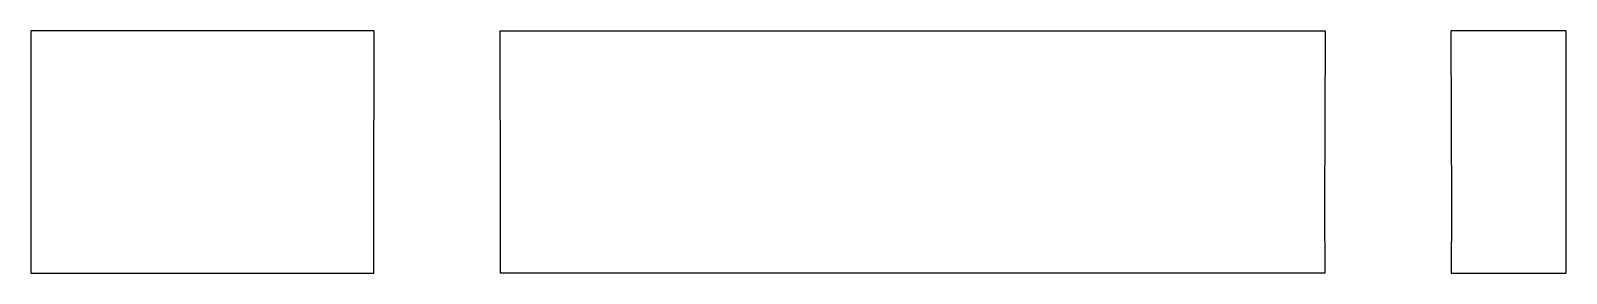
# Model space of a CAD drawing. Header units: metres. Extents: x -18.5 to 13.8, y -1.1 to 46.5.
# Drawn here: x -18.55 to 13.75, y -1.1 to 4 of the extents above.
import ezdxf

# ---------------------------------------------------------------- set-up
doc = ezdxf.new("R2010")
doc.units = ezdxf.units.M

msp = doc.modelspace()

# ---------------------------------------------------------------- linework, layer by layer
for p, q in [((-15.168, 4), (-18.55, 4)), ((-18.55, 4), (-18.55, 3.895)), ((-18.55, 3.895), (-18.55, 2.933)), ((-14.665, 4), (-15.168, 4)), ((-13.853, 4), (-14.665, 4)), ((-12.546, 4), (-13.853, 4)), ((-11.324, 4), (-12.546, 4)), ((-11.333, 0.237), (-11.324, 4)), ((-8.667, 0.237), (-8.676, 4)), ((-8.676, 4), (-2.538, 4)), ((-2.538, 4), (8.676, 4)), ((8.676, 4), (8.667, 0.237)), ((8.676, 4), (8.676, 4)), ((11.792, 4), (11.324, 4)), ((11.324, 4), (11.333, 0.237)), ((12.249, 4), (11.792, 4)), ((11.792, 4), (11.792, 4)), ((12.5, 4), (12.249, 4)), ((13.75, 4), (12.5, 4)), ((13.75, 2.933), (13.75, 4)), ((-18.55, 2.933), (-18.55, -0.259)), ((13.75, -1.1), (13.75, 2.933)), ((-11.33, -1.1), (-11.333, 0.237)), ((-8.67, -1.1), (-8.667, 0.237)), ((8.667, 0.237), (8.67, -1.1)), ((11.333, 0.237), (11.33, -1.1)), ((-18.55, -0.259), (-18.55, -0.35)), ((-18.55, -0.35), (-18.55, -0.418)), ((-18.55, -0.418), (-18.55, -0.46)), ((-18.55, -0.46), (-18.55, -0.852)), ((-18.55, -0.852), (-18.55, -0.877)), ((-18.55, -0.877), (-18.55, -0.885)), ((-18.55, -0.885), (-18.55, -1.1)), ((-18.55, -1.1), (-17.527, -1.1)), ((-17.527, -1.1), (-11.656, -1.1)), ((-11.656, -1.1), (-11.378, -1.1)), ((-11.656, -1.1), (-11.656, -1.1)), ((-11.378, -1.1), (-11.33, -1.1)), ((6.258, -1.1), (-8.67, -1.1)), ((8.67, -1.1), (6.258, -1.1)), ((11.33, -1.1), (11.369, -1.1)), ((11.369, -1.1), (11.575, -1.1)), ((11.575, -1.1), (13.75, -1.1))]:
    msp.add_line(p, q)

doc.saveas('drawing.dxf')
